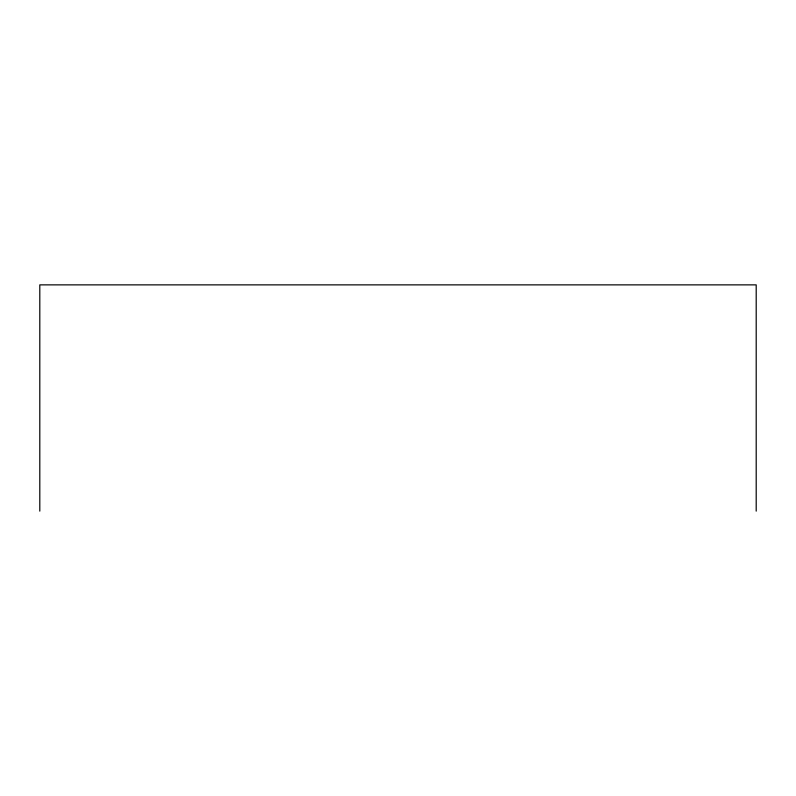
<?xml version="1.0" encoding="UTF-8"?>
<svg xmlns="http://www.w3.org/2000/svg" width="796" height="796" viewBox="0 0 796 796"><rect width="100%" height="100%" fill="white"/><g stroke="black" fill="none" stroke-linecap="round" stroke-linejoin="round"><path stroke-width="1.19" d="M756.2 511.132L756.2 284.868L39.8 284.868L39.8 511.132"/></g></svg>
